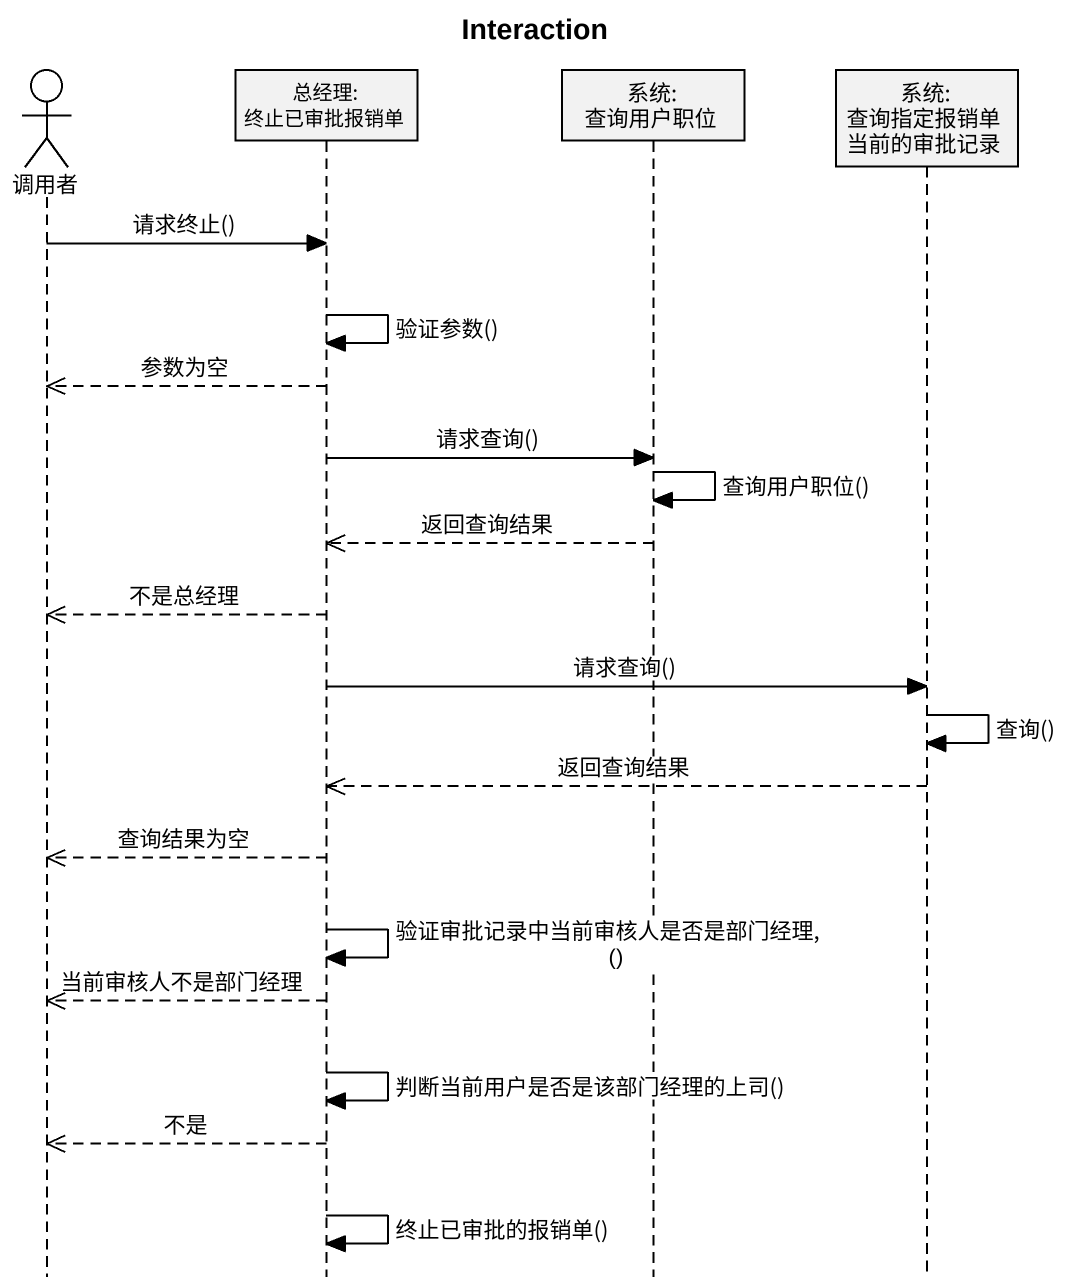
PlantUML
@startuml
title Interaction
hide footbox
actor 调用者
participant "总经理: 终止已审批报销单" as 总经理_终止已审批报销单
participant "系统: 查询用户职位" as 系统_查询用户职位
participant "系统: 查询指定报销单当前的审批记录" as 系统_查询指定报销单当前的审批记录

调用者 -> 总经理_终止已审批报销单 : 请求终止()
总经理_终止已审批报销单 -> 总经理_终止已审批报销单 : 验证参数()
总经理_终止已审批报销单 -->> 调用者 : 参数为空
总经理_终止已审批报销单 -> 系统_查询用户职位 : 请求查询()
系统_查询用户职位 -> 系统_查询用户职位 : 查询用户职位()
系统_查询用户职位 -->> 总经理_终止已审批报销单 : 返回查询结果
总经理_终止已审批报销单 -->> 调用者 : 不是总经理
总经理_终止已审批报销单 -> 系统_查询指定报销单当前的审批记录 : 请求查询()
系统_查询指定报销单当前的审批记录 -> 系统_查询指定报销单当前的审批记录 : 查询()
系统_查询指定报销单当前的审批记录 -->> 总经理_终止已审批报销单 : 返回查询结果
总经理_终止已审批报销单 -->> 调用者 : 查询结果为空
总经理_终止已审批报销单 -> 总经理_终止已审批报销单 : 验证审批记录中当前审核人是否是部门经理,()
总经理_终止已审批报销单 -->> 调用者 : 当前审核人不是部门经理
总经理_终止已审批报销单 -> 总经理_终止已审批报销单 : 判断当前用户是否是该部门经理的上司()
总经理_终止已审批报销单 -->> 调用者 : 不是
总经理_终止已审批报销单 -> 总经理_终止已审批报销单 : 终止已审批的报销单()
@enduml
